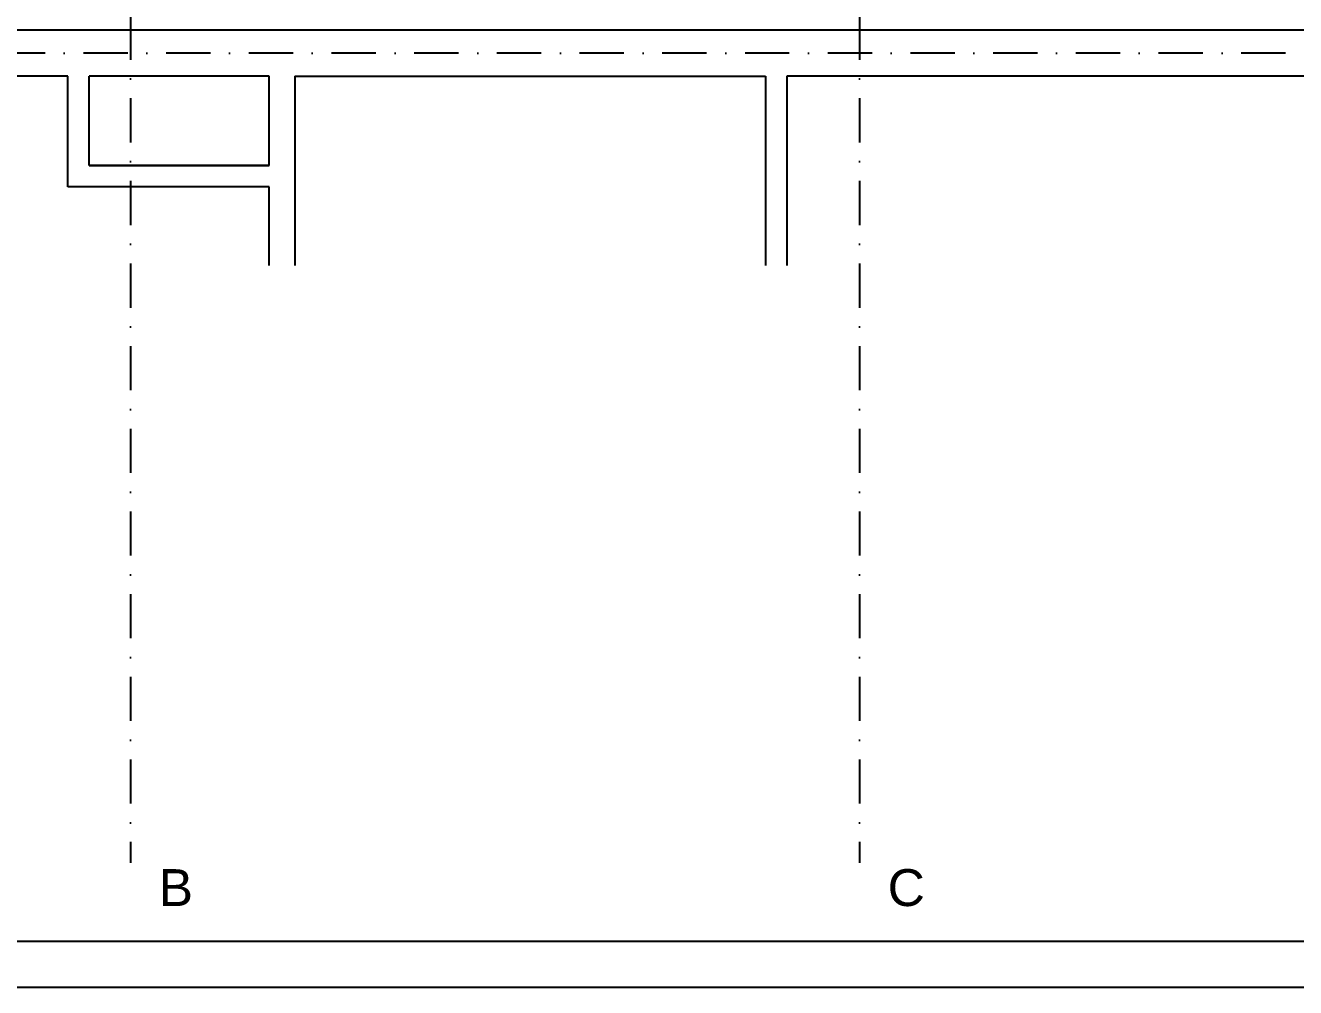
# Model space of a CAD drawing. Extents: x 4511820 to 5180432, y -1526536 to -944957.
# Drawn here: x 5100228 to 5107110, y -1230866 to -1225649 of the extents above; entities that cross this region are included whole.
import ezdxf

# ---------------------------------------------------------------- set-up
doc = ezdxf.new("R2010")
doc.units = 0
doc.header["$MEASUREMENT"] = 0
doc.linetypes.add('BODKOCIARKOVANA_3', pattern=[5.6, 3, -1.3, 0, -1.3])
for name, color, linetype in [('MÚRY', 1, 'CONTINUOUS'), ('osi', 253, 'CONTINUOUS'), ('TENKÁ', 7, 'CONTINUOUS')]:
    doc.layers.add(name, color=color, linetype=linetype)
doc.styles.add('styl1', font='arial.ttf')

msp = doc.modelspace()

# ---------------------------------------------------------------- linework, layer by layer
at = {"layer": 'MÚRY'}
for p, q in [((5100457.5, -1225924.226), (5096312.5, -1225924.226)), ((5101687.5, -1225924.226), (5101687.5, -1226950.226)), ((5109232.5, -1225924.226), (5104352.5, -1225924.226))]:
    msp.add_line(p, q, dxfattribs=at)
at = {"layer": 'MÚRY', "ltscale": 0.25}
for p, q in [((5100457.5, -1226524.226), (5100457.5, -1225924.226)), ((5100572.5, -1226409.226), (5100572.5, -1225924.226)), ((5101547.5, -1225924.226), (5100572.5, -1225924.226)), ((5101547.5, -1226409.226), (5101547.5, -1225924.226)), ((5101687.5, -1225924.226), (5104237.5, -1225924.226)), ((5104237.5, -1225924.226), (5104237.5, -1226950.226)), ((5104352.5, -1225924.226), (5104352.5, -1226950.226)), ((5100572.5, -1226409.226), (5101547.5, -1226409.226)), ((5100572.5, -1226409.226), (5101547.5, -1226409.226)), ((5101547.5, -1226409.226), (5100572.5, -1226409.226)), ((5101547.5, -1226524.226), (5100457.5, -1226524.226)), ((5101547.5, -1226950.226), (5101547.5, -1226524.226))]:
    msp.add_line(p, q, dxfattribs=at)
at = {"layer": 'osi', "linetype": 'BODKOCIARKOVANA_3', "ltscale": 80}
for p, q in [((5100797.5, -1198261.132), (5100797.5, -1230189.035)), ((5104747.5, -1198261.132), (5104747.5, -1230189.035)), ((5157242.5, -1225799.226), (5093572.5, -1225799.226))]:
    msp.add_line(p, q, dxfattribs=at)
at = {"layer": 'TENKÁ'}
msp.add_line((5109772.5, -1225674.226), (5095932.5, -1225674.226), dxfattribs=at)
at = {"layer": 'TENKÁ', "color": 7}
for p, q in [((5180182, -1230615.674), (5091391, -1230615.674)), ((5180432, -1230865.674), (5091141, -1230865.674))]:
    msp.add_line(p, q, dxfattribs=at)

# ---------------------------------------------------------------- texts
at = {"layer": 'TENKÁ', "ltscale": 0.25, "style": 'styl1'}
for s, p in [('B', (5100949.554, -1230423.535)), ('C', (5104899.554, -1230423.535))]:
    msp.add_text(s, height=200, dxfattribs=at).set_placement(p)

doc.saveas('drawing.dxf')
